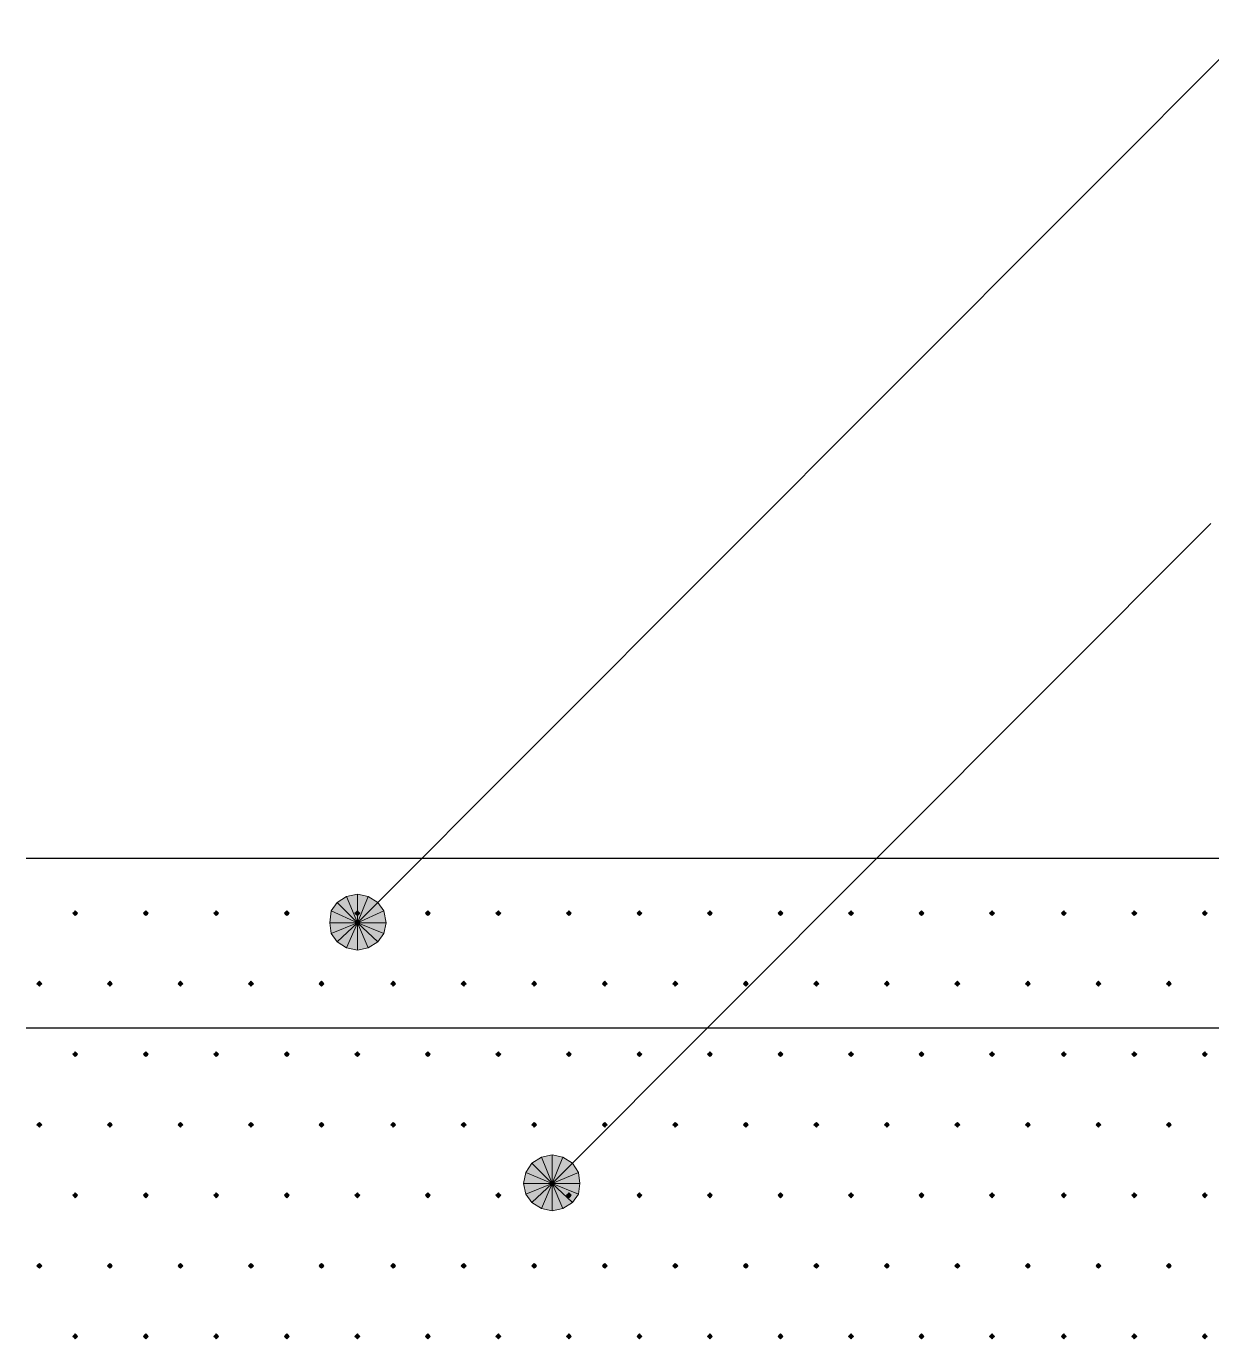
# Model space of a CAD drawing. Header units: millimetres. Extents: x 0 to 420, y 0 to 297.
# Drawn here: x 133.69 to 154.68, y 126.2 to 149.44 of the extents above; entities that cross this region are included whole.
import ezdxf

# ---------------------------------------------------------------- set-up
doc = ezdxf.new("R2010")
doc.units = ezdxf.units.MM

msp = doc.modelspace()

# ---------------------------------------------------------------- hatches: boundary and pattern name
h = msp.add_hatch(color=7)
h.paths.add_polyline_path([(139.552, 134.07), (139.361, 134.027), (139.552, 133.562), (139.552, 134.07)])
h.paths.add_polyline_path([(139.361, 134.027), (139.552, 133.562), (139.192, 133.921), (139.361, 134.027)])
h.paths.add_polyline_path([(139.552, 133.562), (139.192, 133.921), (139.086, 133.773), (139.552, 133.562)])
h = msp.add_hatch(color=7)
h.paths.add_polyline_path([(140.018, 133.773), (139.912, 133.921), (139.552, 133.562), (140.018, 133.773)])
h.paths.add_polyline_path([(139.912, 133.921), (139.552, 133.562), (139.742, 134.027), (139.912, 133.921)])
h.paths.add_polyline_path([(139.552, 133.562), (139.742, 134.027), (139.552, 134.07), (139.552, 133.562)])
for points in [[(134.557, 133.773), (134.535, 133.752), (134.514, 133.731), (134.535, 133.71), (134.557, 133.689), (134.578, 133.71), (134.599, 133.731), (134.578, 133.752), (134.557, 133.773)], [(135.805, 133.773), (135.784, 133.752), (135.763, 133.731), (135.784, 133.71), (135.805, 133.689), (135.827, 133.71), (135.848, 133.731), (135.827, 133.752), (135.805, 133.773)], [(137.054, 133.773), (137.033, 133.752), (137.012, 133.731), (137.033, 133.71), (137.054, 133.689), (137.075, 133.71), (137.096, 133.731), (137.075, 133.752), (137.054, 133.773)], [(138.303, 133.773), (138.282, 133.752), (138.261, 133.731), (138.282, 133.71), (138.303, 133.689), (138.324, 133.71), (138.345, 133.731), (138.324, 133.752), (138.303, 133.773)], [(139.086, 133.773), (139.065, 133.562), (139.552, 133.562), (139.086, 133.773)], [(139.552, 133.773), (139.531, 133.752), (139.51, 133.731), (139.531, 133.71), (139.552, 133.689), (139.573, 133.71), (139.594, 133.731), (139.573, 133.752), (139.552, 133.773)], [(140.801, 133.773), (140.779, 133.752), (140.758, 133.731), (140.779, 133.71), (140.801, 133.689), (140.822, 133.71), (140.843, 133.731), (140.822, 133.752), (140.801, 133.773)], [(142.05, 133.773), (142.028, 133.752), (142.007, 133.731), (142.028, 133.71), (142.05, 133.689), (142.071, 133.71), (142.092, 133.731), (142.071, 133.752), (142.05, 133.773)], [(143.298, 133.773), (143.277, 133.752), (143.256, 133.731), (143.277, 133.71), (143.298, 133.689), (143.32, 133.71), (143.341, 133.731), (143.32, 133.752), (143.298, 133.773)], [(144.547, 133.773), (144.526, 133.752), (144.505, 133.731), (144.526, 133.71), (144.547, 133.689), (144.568, 133.71), (144.59, 133.731), (144.568, 133.752), (144.547, 133.773)], [(145.796, 133.773), (145.775, 133.752), (145.754, 133.731), (145.775, 133.71), (145.796, 133.689), (145.817, 133.71), (145.838, 133.731), (145.817, 133.752), (145.796, 133.773)], [(147.045, 133.773), (147.024, 133.752), (147.003, 133.731), (147.024, 133.71), (147.045, 133.689), (147.066, 133.71), (147.087, 133.731), (147.066, 133.752), (147.045, 133.773)], [(148.294, 133.773), (148.272, 133.752), (148.251, 133.731), (148.272, 133.71), (148.294, 133.689), (148.315, 133.71), (148.336, 133.731), (148.315, 133.752), (148.294, 133.773)], [(149.543, 133.773), (149.521, 133.752), (149.5, 133.731), (149.521, 133.71), (149.543, 133.689), (149.564, 133.71), (149.585, 133.731), (149.564, 133.752), (149.543, 133.773)], [(150.791, 133.773), (150.77, 133.752), (150.749, 133.731), (150.77, 133.71), (150.791, 133.689), (150.812, 133.71), (150.834, 133.731), (150.812, 133.752), (150.791, 133.773)], [(152.061, 133.773), (152.04, 133.752), (152.019, 133.731), (152.04, 133.71), (152.061, 133.689), (152.083, 133.71), (152.104, 133.731), (152.083, 133.752), (152.061, 133.773)], [(153.31, 133.773), (153.289, 133.752), (153.268, 133.731), (153.289, 133.71), (153.31, 133.689), (153.331, 133.71), (153.353, 133.731), (153.331, 133.752), (153.31, 133.773)], [(154.559, 133.773), (154.538, 133.752), (154.517, 133.731), (154.538, 133.71), (154.559, 133.689), (154.58, 133.71), (154.601, 133.731), (154.58, 133.752), (154.559, 133.773)], [(133.921, 132.525), (133.9, 132.503), (133.879, 132.482), (133.9, 132.461), (133.921, 132.44), (133.943, 132.461), (133.964, 132.482), (133.943, 132.503), (133.921, 132.525)], [(135.17, 132.525), (135.149, 132.503), (135.128, 132.482), (135.149, 132.461), (135.17, 132.44), (135.192, 132.461), (135.213, 132.482), (135.192, 132.503), (135.17, 132.525)], [(136.419, 132.525), (136.398, 132.503), (136.377, 132.482), (136.398, 132.461), (136.419, 132.44), (136.44, 132.461), (136.462, 132.482), (136.44, 132.503), (136.419, 132.525)], [(137.668, 132.525), (137.647, 132.503), (137.626, 132.482), (137.647, 132.461), (137.668, 132.44), (137.689, 132.461), (137.71, 132.482), (137.689, 132.503), (137.668, 132.525)], [(138.917, 132.525), (138.896, 132.503), (138.875, 132.482), (138.896, 132.461), (138.917, 132.44), (138.938, 132.461), (138.959, 132.482), (138.938, 132.503), (138.917, 132.525)], [(140.187, 132.525), (140.166, 132.503), (140.145, 132.482), (140.166, 132.461), (140.187, 132.44), (140.208, 132.461), (140.229, 132.482), (140.208, 132.503), (140.187, 132.525)], [(141.436, 132.525), (141.415, 132.503), (141.393, 132.482), (141.415, 132.461), (141.436, 132.44), (141.457, 132.461), (141.478, 132.482), (141.457, 132.503), (141.436, 132.525)], [(142.685, 132.525), (142.663, 132.503), (142.642, 132.482), (142.663, 132.461), (142.685, 132.44), (142.706, 132.461), (142.727, 132.482), (142.706, 132.503), (142.685, 132.525)], [(143.933, 132.525), (143.912, 132.503), (143.891, 132.482), (143.912, 132.461), (143.933, 132.44), (143.954, 132.461), (143.976, 132.482), (143.954, 132.503), (143.933, 132.525)], [(145.182, 132.525), (145.161, 132.503), (145.14, 132.482), (145.161, 132.461), (145.182, 132.44), (145.203, 132.461), (145.225, 132.482), (145.203, 132.503), (145.182, 132.525)], [(146.431, 132.525), (146.41, 132.503), (146.389, 132.482), (146.41, 132.461), (146.431, 132.44), (146.452, 132.461), (146.473, 132.482), (146.452, 132.503), (146.431, 132.525)], [(147.68, 132.525), (147.659, 132.503), (147.637, 132.482), (147.659, 132.461), (147.68, 132.44), (147.701, 132.461), (147.722, 132.482), (147.701, 132.503), (147.68, 132.525)], [(148.929, 132.525), (148.908, 132.503), (148.886, 132.482), (148.908, 132.461), (148.929, 132.44), (148.95, 132.461), (148.971, 132.482), (148.95, 132.503), (148.929, 132.525)], [(150.178, 132.525), (150.156, 132.503), (150.135, 132.482), (150.156, 132.461), (150.178, 132.44), (150.199, 132.461), (150.22, 132.482), (150.199, 132.503), (150.178, 132.525)], [(151.426, 132.525), (151.405, 132.503), (151.384, 132.482), (151.405, 132.461), (151.426, 132.44), (151.447, 132.461), (151.469, 132.482), (151.447, 132.503), (151.426, 132.525)], [(152.675, 132.525), (152.654, 132.503), (152.633, 132.482), (152.654, 132.461), (152.675, 132.44), (152.696, 132.461), (152.718, 132.482), (152.696, 132.503), (152.675, 132.525)], [(153.924, 132.525), (153.903, 132.503), (153.882, 132.482), (153.903, 132.461), (153.924, 132.44), (153.945, 132.461), (153.966, 132.482), (153.945, 132.503), (153.924, 132.525)], [(134.557, 131.276), (134.535, 131.254), (134.514, 131.233), (134.535, 131.212), (134.557, 131.191), (134.578, 131.212), (134.599, 131.233), (134.578, 131.254), (134.557, 131.276)], [(135.805, 131.276), (135.784, 131.254), (135.763, 131.233), (135.784, 131.212), (135.805, 131.191), (135.827, 131.212), (135.848, 131.233), (135.827, 131.254), (135.805, 131.276)], [(137.054, 131.276), (137.033, 131.254), (137.012, 131.233), (137.033, 131.212), (137.054, 131.191), (137.075, 131.212), (137.096, 131.233), (137.075, 131.254), (137.054, 131.276)], [(138.303, 131.276), (138.282, 131.254), (138.261, 131.233), (138.282, 131.212), (138.303, 131.191), (138.324, 131.212), (138.345, 131.233), (138.324, 131.254), (138.303, 131.276)], [(139.552, 131.276), (139.531, 131.254), (139.51, 131.233), (139.531, 131.212), (139.552, 131.191), (139.573, 131.212), (139.594, 131.233), (139.573, 131.254), (139.552, 131.276)], [(140.801, 131.276), (140.779, 131.254), (140.758, 131.233), (140.779, 131.212), (140.801, 131.191), (140.822, 131.212), (140.843, 131.233), (140.822, 131.254), (140.801, 131.276)], [(142.05, 131.276), (142.028, 131.254), (142.007, 131.233), (142.028, 131.212), (142.05, 131.191), (142.071, 131.212), (142.092, 131.233), (142.071, 131.254), (142.05, 131.276)], [(143.298, 131.276), (143.277, 131.254), (143.256, 131.233), (143.277, 131.212), (143.298, 131.191), (143.32, 131.212), (143.341, 131.233), (143.32, 131.254), (143.298, 131.276)], [(144.547, 131.276), (144.526, 131.254), (144.505, 131.233), (144.526, 131.212), (144.547, 131.191), (144.568, 131.212), (144.59, 131.233), (144.568, 131.254), (144.547, 131.276)], [(145.796, 131.276), (145.775, 131.254), (145.754, 131.233), (145.775, 131.212), (145.796, 131.191), (145.817, 131.212), (145.838, 131.233), (145.817, 131.254), (145.796, 131.276)], [(147.045, 131.276), (147.024, 131.254), (147.003, 131.233), (147.024, 131.212), (147.045, 131.191), (147.066, 131.212), (147.087, 131.233), (147.066, 131.254), (147.045, 131.276)], [(148.294, 131.276), (148.272, 131.254), (148.251, 131.233), (148.272, 131.212), (148.294, 131.191), (148.315, 131.212), (148.336, 131.233), (148.315, 131.254), (148.294, 131.276)], [(149.543, 131.276), (149.521, 131.254), (149.5, 131.233), (149.521, 131.212), (149.543, 131.191), (149.564, 131.212), (149.585, 131.233), (149.564, 131.254), (149.543, 131.276)], [(150.791, 131.276), (150.77, 131.254), (150.749, 131.233), (150.77, 131.212), (150.791, 131.191), (150.812, 131.212), (150.834, 131.233), (150.812, 131.254), (150.791, 131.276)], [(152.061, 131.276), (152.04, 131.254), (152.019, 131.233), (152.04, 131.212), (152.061, 131.191), (152.083, 131.212), (152.104, 131.233), (152.083, 131.254), (152.061, 131.276)], [(153.31, 131.276), (153.289, 131.254), (153.268, 131.233), (153.289, 131.212), (153.31, 131.191), (153.331, 131.212), (153.353, 131.233), (153.331, 131.254), (153.31, 131.276)], [(154.559, 131.276), (154.538, 131.254), (154.517, 131.233), (154.538, 131.212), (154.559, 131.191), (154.58, 131.212), (154.601, 131.233), (154.58, 131.254), (154.559, 131.276)], [(133.921, 130.027), (133.9, 130.006), (133.879, 129.984), (133.9, 129.963), (133.921, 129.942), (133.943, 129.963), (133.964, 129.984), (133.943, 130.006), (133.921, 130.027)], [(135.17, 130.027), (135.149, 130.006), (135.128, 129.984), (135.149, 129.963), (135.17, 129.942), (135.192, 129.963), (135.213, 129.984), (135.192, 130.006), (135.17, 130.027)], [(136.419, 130.027), (136.398, 130.006), (136.377, 129.984), (136.398, 129.963), (136.419, 129.942), (136.44, 129.963), (136.462, 129.984), (136.44, 130.006), (136.419, 130.027)], [(137.668, 130.027), (137.647, 130.006), (137.626, 129.984), (137.647, 129.963), (137.668, 129.942), (137.689, 129.963), (137.71, 129.984), (137.689, 130.006), (137.668, 130.027)], [(138.917, 130.027), (138.896, 130.006), (138.875, 129.984), (138.896, 129.963), (138.917, 129.942), (138.938, 129.963), (138.959, 129.984), (138.938, 130.006), (138.917, 130.027)], [(140.187, 130.027), (140.166, 130.006), (140.145, 129.984), (140.166, 129.963), (140.187, 129.942), (140.208, 129.963), (140.229, 129.984), (140.208, 130.006), (140.187, 130.027)], [(141.436, 130.027), (141.415, 130.006), (141.393, 129.984), (141.415, 129.963), (141.436, 129.942), (141.457, 129.963), (141.478, 129.984), (141.457, 130.006), (141.436, 130.027)], [(142.685, 130.027), (142.663, 130.006), (142.642, 129.984), (142.663, 129.963), (142.685, 129.942), (142.706, 129.963), (142.727, 129.984), (142.706, 130.006), (142.685, 130.027)], [(143.933, 130.027), (143.912, 130.006), (143.891, 129.984), (143.912, 129.963), (143.933, 129.942), (143.954, 129.963), (143.976, 129.984), (143.954, 130.006), (143.933, 130.027)], [(145.182, 130.027), (145.161, 130.006), (145.14, 129.984), (145.161, 129.963), (145.182, 129.942), (145.203, 129.963), (145.225, 129.984), (145.203, 130.006), (145.182, 130.027)], [(146.431, 130.027), (146.41, 130.006), (146.389, 129.984), (146.41, 129.963), (146.431, 129.942), (146.452, 129.963), (146.473, 129.984), (146.452, 130.006), (146.431, 130.027)], [(147.68, 130.027), (147.659, 130.006), (147.637, 129.984), (147.659, 129.963), (147.68, 129.942), (147.701, 129.963), (147.722, 129.984), (147.701, 130.006), (147.68, 130.027)], [(148.929, 130.027), (148.908, 130.006), (148.886, 129.984), (148.908, 129.963), (148.929, 129.942), (148.95, 129.963), (148.971, 129.984), (148.95, 130.006), (148.929, 130.027)], [(150.178, 130.027), (150.156, 130.006), (150.135, 129.984), (150.156, 129.963), (150.178, 129.942), (150.199, 129.963), (150.22, 129.984), (150.199, 130.006), (150.178, 130.027)], [(151.426, 130.027), (151.405, 130.006), (151.384, 129.984), (151.405, 129.963), (151.426, 129.942), (151.447, 129.963), (151.469, 129.984), (151.447, 130.006), (151.426, 130.027)], [(152.675, 130.027), (152.654, 130.006), (152.633, 129.984), (152.654, 129.963), (152.675, 129.942), (152.696, 129.963), (152.718, 129.984), (152.696, 130.006), (152.675, 130.027)], [(153.924, 130.027), (153.903, 130.006), (153.882, 129.984), (153.903, 129.963), (153.924, 129.942), (153.945, 129.963), (153.966, 129.984), (153.945, 130.006), (153.924, 130.027)], [(142.536, 129.138), (142.494, 128.947), (143.002, 128.947), (142.536, 129.138)], [(134.557, 128.778), (134.535, 128.757), (134.514, 128.736), (134.535, 128.714), (134.557, 128.693), (134.578, 128.714), (134.599, 128.736), (134.578, 128.757), (134.557, 128.778)], [(135.805, 128.778), (135.784, 128.757), (135.763, 128.736), (135.784, 128.714), (135.805, 128.693), (135.827, 128.714), (135.848, 128.736), (135.827, 128.757), (135.805, 128.778)], [(137.054, 128.778), (137.033, 128.757), (137.012, 128.736), (137.033, 128.714), (137.054, 128.693), (137.075, 128.714), (137.096, 128.736), (137.075, 128.757), (137.054, 128.778)], [(138.303, 128.778), (138.282, 128.757), (138.261, 128.736), (138.282, 128.714), (138.303, 128.693), (138.324, 128.714), (138.345, 128.736), (138.324, 128.757), (138.303, 128.778)], [(139.552, 128.778), (139.531, 128.757), (139.51, 128.736), (139.531, 128.714), (139.552, 128.693), (139.573, 128.714), (139.594, 128.736), (139.573, 128.757), (139.552, 128.778)], [(140.801, 128.778), (140.779, 128.757), (140.758, 128.736), (140.779, 128.714), (140.801, 128.693), (140.822, 128.714), (140.843, 128.736), (140.822, 128.757), (140.801, 128.778)], [(142.05, 128.778), (142.028, 128.757), (142.007, 128.736), (142.028, 128.714), (142.05, 128.693), (142.071, 128.714), (142.092, 128.736), (142.071, 128.757), (142.05, 128.778)], [(143.298, 128.778), (143.277, 128.757), (143.256, 128.736), (143.277, 128.714), (143.298, 128.693), (143.32, 128.714), (143.341, 128.736), (143.32, 128.757), (143.298, 128.778)], [(144.547, 128.778), (144.526, 128.757), (144.505, 128.736), (144.526, 128.714), (144.547, 128.693), (144.568, 128.714), (144.59, 128.736), (144.568, 128.757), (144.547, 128.778)], [(145.796, 128.778), (145.775, 128.757), (145.754, 128.736), (145.775, 128.714), (145.796, 128.693), (145.817, 128.714), (145.838, 128.736), (145.817, 128.757), (145.796, 128.778)], [(147.045, 128.778), (147.024, 128.757), (147.003, 128.736), (147.024, 128.714), (147.045, 128.693), (147.066, 128.714), (147.087, 128.736), (147.066, 128.757), (147.045, 128.778)], [(148.294, 128.778), (148.272, 128.757), (148.251, 128.736), (148.272, 128.714), (148.294, 128.693), (148.315, 128.714), (148.336, 128.736), (148.315, 128.757), (148.294, 128.778)], [(149.543, 128.778), (149.521, 128.757), (149.5, 128.736), (149.521, 128.714), (149.543, 128.693), (149.564, 128.714), (149.585, 128.736), (149.564, 128.757), (149.543, 128.778)], [(150.791, 128.778), (150.77, 128.757), (150.749, 128.736), (150.77, 128.714), (150.791, 128.693), (150.812, 128.714), (150.834, 128.736), (150.812, 128.757), (150.791, 128.778)], [(152.061, 128.778), (152.04, 128.757), (152.019, 128.736), (152.04, 128.714), (152.061, 128.693), (152.083, 128.714), (152.104, 128.736), (152.083, 128.757), (152.061, 128.778)], [(153.31, 128.778), (153.289, 128.757), (153.268, 128.736), (153.289, 128.714), (153.31, 128.693), (153.331, 128.714), (153.353, 128.736), (153.331, 128.757), (153.31, 128.778)], [(154.559, 128.778), (154.538, 128.757), (154.517, 128.736), (154.538, 128.714), (154.559, 128.693), (154.58, 128.714), (154.601, 128.736), (154.58, 128.757), (154.559, 128.778)], [(133.921, 127.529), (133.9, 127.508), (133.879, 127.487), (133.9, 127.466), (133.921, 127.444), (133.943, 127.466), (133.964, 127.487), (133.943, 127.508), (133.921, 127.529)], [(135.17, 127.529), (135.149, 127.508), (135.128, 127.487), (135.149, 127.466), (135.17, 127.444), (135.192, 127.466), (135.213, 127.487), (135.192, 127.508), (135.17, 127.529)], [(136.419, 127.529), (136.398, 127.508), (136.377, 127.487), (136.398, 127.466), (136.419, 127.444), (136.44, 127.466), (136.462, 127.487), (136.44, 127.508), (136.419, 127.529)], [(137.668, 127.529), (137.647, 127.508), (137.626, 127.487), (137.647, 127.466), (137.668, 127.444), (137.689, 127.466), (137.71, 127.487), (137.689, 127.508), (137.668, 127.529)], [(138.917, 127.529), (138.896, 127.508), (138.875, 127.487), (138.896, 127.466), (138.917, 127.444), (138.938, 127.466), (138.959, 127.487), (138.938, 127.508), (138.917, 127.529)], [(140.187, 127.529), (140.166, 127.508), (140.145, 127.487), (140.166, 127.466), (140.187, 127.444), (140.208, 127.466), (140.229, 127.487), (140.208, 127.508), (140.187, 127.529)], [(141.436, 127.529), (141.415, 127.508), (141.393, 127.487), (141.415, 127.466), (141.436, 127.444), (141.457, 127.466), (141.478, 127.487), (141.457, 127.508), (141.436, 127.529)], [(142.685, 127.529), (142.663, 127.508), (142.642, 127.487), (142.663, 127.466), (142.685, 127.444), (142.706, 127.466), (142.727, 127.487), (142.706, 127.508), (142.685, 127.529)], [(143.933, 127.529), (143.912, 127.508), (143.891, 127.487), (143.912, 127.466), (143.933, 127.444), (143.954, 127.466), (143.976, 127.487), (143.954, 127.508), (143.933, 127.529)], [(145.182, 127.529), (145.161, 127.508), (145.14, 127.487), (145.161, 127.466), (145.182, 127.444), (145.203, 127.466), (145.225, 127.487), (145.203, 127.508), (145.182, 127.529)], [(146.431, 127.529), (146.41, 127.508), (146.389, 127.487), (146.41, 127.466), (146.431, 127.444), (146.452, 127.466), (146.473, 127.487), (146.452, 127.508), (146.431, 127.529)], [(147.68, 127.529), (147.659, 127.508), (147.637, 127.487), (147.659, 127.466), (147.68, 127.444), (147.701, 127.466), (147.722, 127.487), (147.701, 127.508), (147.68, 127.529)], [(148.929, 127.529), (148.908, 127.508), (148.886, 127.487), (148.908, 127.466), (148.929, 127.444), (148.95, 127.466), (148.971, 127.487), (148.95, 127.508), (148.929, 127.529)], [(150.178, 127.529), (150.156, 127.508), (150.135, 127.487), (150.156, 127.466), (150.178, 127.444), (150.199, 127.466), (150.22, 127.487), (150.199, 127.508), (150.178, 127.529)], [(151.426, 127.529), (151.405, 127.508), (151.384, 127.487), (151.405, 127.466), (151.426, 127.444), (151.447, 127.466), (151.469, 127.487), (151.447, 127.508), (151.426, 127.529)], [(152.675, 127.529), (152.654, 127.508), (152.633, 127.487), (152.654, 127.466), (152.675, 127.444), (152.696, 127.466), (152.718, 127.487), (152.696, 127.508), (152.675, 127.529)], [(153.924, 127.529), (153.903, 127.508), (153.882, 127.487), (153.903, 127.466), (153.924, 127.444), (153.945, 127.466), (153.966, 127.487), (153.945, 127.508), (153.924, 127.529)], [(134.557, 126.28), (134.535, 126.259), (134.514, 126.238), (134.535, 126.217), (134.557, 126.196), (134.578, 126.217), (134.599, 126.238), (134.578, 126.259), (134.557, 126.28)], [(135.805, 126.28), (135.784, 126.259), (135.763, 126.238), (135.784, 126.217), (135.805, 126.196), (135.827, 126.217), (135.848, 126.238), (135.827, 126.259), (135.805, 126.28)], [(137.054, 126.28), (137.033, 126.259), (137.012, 126.238), (137.033, 126.217), (137.054, 126.196), (137.075, 126.217), (137.096, 126.238), (137.075, 126.259), (137.054, 126.28)], [(138.303, 126.28), (138.282, 126.259), (138.261, 126.238), (138.282, 126.217), (138.303, 126.196), (138.324, 126.217), (138.345, 126.238), (138.324, 126.259), (138.303, 126.28)], [(139.552, 126.28), (139.531, 126.259), (139.51, 126.238), (139.531, 126.217), (139.552, 126.196), (139.573, 126.217), (139.594, 126.238), (139.573, 126.259), (139.552, 126.28)], [(140.801, 126.28), (140.779, 126.259), (140.758, 126.238), (140.779, 126.217), (140.801, 126.196), (140.822, 126.217), (140.843, 126.238), (140.822, 126.259), (140.801, 126.28)], [(142.05, 126.28), (142.028, 126.259), (142.007, 126.238), (142.028, 126.217), (142.05, 126.196), (142.071, 126.217), (142.092, 126.238), (142.071, 126.259), (142.05, 126.28)], [(143.298, 126.28), (143.277, 126.259), (143.256, 126.238), (143.277, 126.217), (143.298, 126.196), (143.32, 126.217), (143.341, 126.238), (143.32, 126.259), (143.298, 126.28)], [(144.547, 126.28), (144.526, 126.259), (144.505, 126.238), (144.526, 126.217), (144.547, 126.196), (144.568, 126.217), (144.59, 126.238), (144.568, 126.259), (144.547, 126.28)], [(145.796, 126.28), (145.775, 126.259), (145.754, 126.238), (145.775, 126.217), (145.796, 126.196), (145.817, 126.217), (145.838, 126.238), (145.817, 126.259), (145.796, 126.28)], [(147.045, 126.28), (147.024, 126.259), (147.003, 126.238), (147.024, 126.217), (147.045, 126.196), (147.066, 126.217), (147.087, 126.238), (147.066, 126.259), (147.045, 126.28)], [(148.294, 126.28), (148.272, 126.259), (148.251, 126.238), (148.272, 126.217), (148.294, 126.196), (148.315, 126.217), (148.336, 126.238), (148.315, 126.259), (148.294, 126.28)], [(149.543, 126.28), (149.521, 126.259), (149.5, 126.238), (149.521, 126.217), (149.543, 126.196), (149.564, 126.217), (149.585, 126.238), (149.564, 126.259), (149.543, 126.28)], [(150.791, 126.28), (150.77, 126.259), (150.749, 126.238), (150.77, 126.217), (150.791, 126.196), (150.812, 126.217), (150.834, 126.238), (150.812, 126.259), (150.791, 126.28)], [(152.061, 126.28), (152.04, 126.259), (152.019, 126.238), (152.04, 126.217), (152.061, 126.196), (152.083, 126.217), (152.104, 126.238), (152.083, 126.259), (152.061, 126.28)], [(153.31, 126.28), (153.289, 126.259), (153.268, 126.238), (153.289, 126.217), (153.31, 126.196), (153.331, 126.217), (153.353, 126.238), (153.331, 126.259), (153.31, 126.28)], [(154.559, 126.28), (154.538, 126.259), (154.517, 126.238), (154.538, 126.217), (154.559, 126.196), (154.58, 126.217), (154.601, 126.238), (154.58, 126.259), (154.559, 126.28)]]:
    msp.add_hatch(color=7).paths.add_polyline_path(points)
h = msp.add_hatch(color=7)
h.paths.add_polyline_path([(139.912, 133.223), (140.018, 133.371), (139.552, 133.562), (139.912, 133.223)])
h.paths.add_polyline_path([(140.018, 133.371), (139.552, 133.562), (140.06, 133.562), (140.018, 133.371)])
h.paths.add_polyline_path([(139.552, 133.562), (140.06, 133.562), (140.018, 133.773), (139.552, 133.562)])
h = msp.add_hatch(color=7)
h.paths.add_polyline_path([(139.065, 133.562), (139.086, 133.371), (139.552, 133.562), (139.065, 133.562)])
h.paths.add_polyline_path([(139.086, 133.371), (139.552, 133.562), (139.192, 133.223), (139.086, 133.371)])
h.paths.add_polyline_path([(139.552, 133.562), (139.192, 133.223), (139.361, 133.117), (139.552, 133.562)])
h = msp.add_hatch(color=7)
h.paths.add_polyline_path([(139.361, 133.117), (139.552, 133.075), (139.552, 133.562), (139.361, 133.117)])
h.paths.add_polyline_path([(139.552, 133.075), (139.552, 133.562), (139.742, 133.117), (139.552, 133.075)])
h.paths.add_polyline_path([(139.552, 133.562), (139.742, 133.117), (139.912, 133.223), (139.552, 133.562)])
h = msp.add_hatch(color=7)
h.paths.add_polyline_path([(143.002, 129.455), (142.812, 129.413), (143.002, 128.947), (143.002, 129.455)])
h.paths.add_polyline_path([(142.812, 129.413), (143.002, 128.947), (142.642, 129.307), (142.812, 129.413)])
h.paths.add_polyline_path([(143.002, 128.947), (142.642, 129.307), (142.536, 129.138), (143.002, 128.947)])
h = msp.add_hatch(color=7)
h.paths.add_polyline_path([(143.468, 129.138), (143.362, 129.307), (143.002, 128.947), (143.468, 129.138)])
h.paths.add_polyline_path([(143.362, 129.307), (143.002, 128.947), (143.193, 129.413), (143.362, 129.307)])
h.paths.add_polyline_path([(143.002, 128.947), (143.193, 129.413), (143.002, 129.455), (143.002, 128.947)])
h = msp.add_hatch(color=7)
h.paths.add_polyline_path([(143.362, 128.609), (143.468, 128.757), (143.002, 128.947), (143.362, 128.609)])
h.paths.add_polyline_path([(143.468, 128.757), (143.002, 128.947), (143.489, 128.947), (143.468, 128.757)])
h.paths.add_polyline_path([(143.002, 128.947), (143.489, 128.947), (143.468, 129.138), (143.002, 128.947)])
h = msp.add_hatch(color=7)
h.paths.add_polyline_path([(142.494, 128.947), (142.536, 128.757), (143.002, 128.947), (142.494, 128.947)])
h.paths.add_polyline_path([(142.536, 128.757), (143.002, 128.947), (142.642, 128.609), (142.536, 128.757)])
h.paths.add_polyline_path([(143.002, 128.947), (142.642, 128.609), (142.812, 128.503), (143.002, 128.947)])
h = msp.add_hatch(color=7)
h.paths.add_polyline_path([(142.812, 128.503), (143.002, 128.46), (143.002, 128.947), (142.812, 128.503)])
h.paths.add_polyline_path([(143.002, 128.46), (143.002, 128.947), (143.193, 128.503), (143.002, 128.46)])
h.paths.add_polyline_path([(143.002, 128.947), (143.193, 128.503), (143.362, 128.609), (143.002, 128.947)])

# ---------------------------------------------------------------- linework, layer by layer
at = {"lineweight": 13}
for points in [[(139.552, 133.562), (155.406, 149.437)], [(143.002, 128.947), (154.665, 140.631)]]:
    msp.add_lwpolyline(points, dxfattribs=at)
at = {"lineweight": 30}
for points in [[(133.689, 134.705), (204.682, 134.705)], [(133.689, 131.699), (204.682, 131.699)]]:
    msp.add_lwpolyline(points, dxfattribs=at)
at = {"lineweight": 0}
for points in [[(139.552, 133.562), (139.192, 133.921), (139.086, 133.773)], [(139.361, 134.027), (139.552, 133.562), (139.192, 133.921)], [(139.552, 134.07), (139.361, 134.027), (139.552, 133.562)], [(139.552, 133.562), (139.742, 134.027), (139.552, 134.07)], [(139.912, 133.921), (139.552, 133.562), (139.742, 134.027)], [(140.018, 133.773), (139.912, 133.921), (139.552, 133.562)], [(134.557, 133.773), (134.535, 133.752), (134.514, 133.731), (134.535, 133.71), (134.557, 133.689), (134.578, 133.71), (134.599, 133.731), (134.578, 133.752)], [(135.805, 133.773), (135.784, 133.752), (135.763, 133.731), (135.784, 133.71), (135.805, 133.689), (135.827, 133.71), (135.848, 133.731), (135.827, 133.752)], [(137.054, 133.773), (137.033, 133.752), (137.012, 133.731), (137.033, 133.71), (137.054, 133.689), (137.075, 133.71), (137.096, 133.731), (137.075, 133.752)], [(138.303, 133.773), (138.282, 133.752), (138.261, 133.731), (138.282, 133.71), (138.303, 133.689), (138.324, 133.71), (138.345, 133.731), (138.324, 133.752)], [(139.086, 133.773), (139.065, 133.562), (139.552, 133.562)], [(139.552, 133.773), (139.531, 133.752), (139.51, 133.731), (139.531, 133.71), (139.552, 133.689), (139.573, 133.71), (139.594, 133.731), (139.573, 133.752)], [(139.552, 133.562), (140.06, 133.562), (140.018, 133.773)], [(140.801, 133.773), (140.779, 133.752), (140.758, 133.731), (140.779, 133.71), (140.801, 133.689), (140.822, 133.71), (140.843, 133.731), (140.822, 133.752)], [(142.05, 133.773), (142.028, 133.752), (142.007, 133.731), (142.028, 133.71), (142.05, 133.689), (142.071, 133.71), (142.092, 133.731), (142.071, 133.752)], [(143.298, 133.773), (143.277, 133.752), (143.256, 133.731), (143.277, 133.71), (143.298, 133.689), (143.32, 133.71), (143.341, 133.731), (143.32, 133.752)], [(144.547, 133.773), (144.526, 133.752), (144.505, 133.731), (144.526, 133.71), (144.547, 133.689), (144.568, 133.71), (144.59, 133.731), (144.568, 133.752)], [(145.796, 133.773), (145.775, 133.752), (145.754, 133.731), (145.775, 133.71), (145.796, 133.689), (145.817, 133.71), (145.838, 133.731), (145.817, 133.752)], [(147.045, 133.773), (147.024, 133.752), (147.003, 133.731), (147.024, 133.71), (147.045, 133.689), (147.066, 133.71), (147.087, 133.731), (147.066, 133.752)], [(148.294, 133.773), (148.272, 133.752), (148.251, 133.731), (148.272, 133.71), (148.294, 133.689), (148.315, 133.71), (148.336, 133.731), (148.315, 133.752)], [(149.543, 133.773), (149.521, 133.752), (149.5, 133.731), (149.521, 133.71), (149.543, 133.689), (149.564, 133.71), (149.585, 133.731), (149.564, 133.752)], [(150.791, 133.773), (150.77, 133.752), (150.749, 133.731), (150.77, 133.71), (150.791, 133.689), (150.812, 133.71), (150.834, 133.731), (150.812, 133.752)], [(152.061, 133.773), (152.04, 133.752), (152.019, 133.731), (152.04, 133.71), (152.061, 133.689), (152.083, 133.71), (152.104, 133.731), (152.083, 133.752)], [(153.31, 133.773), (153.289, 133.752), (153.268, 133.731), (153.289, 133.71), (153.31, 133.689), (153.331, 133.71), (153.353, 133.731), (153.331, 133.752)], [(154.559, 133.773), (154.538, 133.752), (154.517, 133.731), (154.538, 133.71), (154.559, 133.689), (154.58, 133.71), (154.601, 133.731), (154.58, 133.752)], [(139.065, 133.562), (139.086, 133.371), (139.552, 133.562)], [(139.086, 133.371), (139.552, 133.562), (139.192, 133.223)], [(139.552, 133.562), (139.192, 133.223), (139.361, 133.117)], [(139.361, 133.117), (139.552, 133.075), (139.552, 133.562)], [(139.552, 133.075), (139.552, 133.562), (139.742, 133.117)], [(139.552, 133.562), (139.742, 133.117), (139.912, 133.223)], [(139.912, 133.223), (140.018, 133.371), (139.552, 133.562)], [(140.018, 133.371), (139.552, 133.562), (140.06, 133.562)], [(133.921, 132.525), (133.9, 132.503), (133.879, 132.482), (133.9, 132.461), (133.921, 132.44), (133.943, 132.461), (133.964, 132.482), (133.943, 132.503)], [(135.17, 132.525), (135.149, 132.503), (135.128, 132.482), (135.149, 132.461), (135.17, 132.44), (135.192, 132.461), (135.213, 132.482), (135.192, 132.503)], [(136.419, 132.525), (136.398, 132.503), (136.377, 132.482), (136.398, 132.461), (136.419, 132.44), (136.44, 132.461), (136.462, 132.482), (136.44, 132.503)], [(137.668, 132.525), (137.647, 132.503), (137.626, 132.482), (137.647, 132.461), (137.668, 132.44), (137.689, 132.461), (137.71, 132.482), (137.689, 132.503)], [(138.917, 132.525), (138.896, 132.503), (138.875, 132.482), (138.896, 132.461), (138.917, 132.44), (138.938, 132.461), (138.959, 132.482), (138.938, 132.503)], [(140.187, 132.525), (140.166, 132.503), (140.145, 132.482), (140.166, 132.461), (140.187, 132.44), (140.208, 132.461), (140.229, 132.482), (140.208, 132.503)], [(141.436, 132.525), (141.415, 132.503), (141.393, 132.482), (141.415, 132.461), (141.436, 132.44), (141.457, 132.461), (141.478, 132.482), (141.457, 132.503)], [(142.685, 132.525), (142.663, 132.503), (142.642, 132.482), (142.663, 132.461), (142.685, 132.44), (142.706, 132.461), (142.727, 132.482), (142.706, 132.503)], [(143.933, 132.525), (143.912, 132.503), (143.891, 132.482), (143.912, 132.461), (143.933, 132.44), (143.954, 132.461), (143.976, 132.482), (143.954, 132.503)], [(145.182, 132.525), (145.161, 132.503), (145.14, 132.482), (145.161, 132.461), (145.182, 132.44), (145.203, 132.461), (145.225, 132.482), (145.203, 132.503)], [(146.431, 132.525), (146.41, 132.503), (146.389, 132.482), (146.41, 132.461), (146.431, 132.44), (146.452, 132.461), (146.473, 132.482), (146.452, 132.503)], [(147.68, 132.525), (147.659, 132.503), (147.637, 132.482), (147.659, 132.461), (147.68, 132.44), (147.701, 132.461), (147.722, 132.482), (147.701, 132.503)], [(148.929, 132.525), (148.908, 132.503), (148.886, 132.482), (148.908, 132.461), (148.929, 132.44), (148.95, 132.461), (148.971, 132.482), (148.95, 132.503)], [(150.178, 132.525), (150.156, 132.503), (150.135, 132.482), (150.156, 132.461), (150.178, 132.44), (150.199, 132.461), (150.22, 132.482), (150.199, 132.503)], [(151.426, 132.525), (151.405, 132.503), (151.384, 132.482), (151.405, 132.461), (151.426, 132.44), (151.447, 132.461), (151.469, 132.482), (151.447, 132.503)], [(152.675, 132.525), (152.654, 132.503), (152.633, 132.482), (152.654, 132.461), (152.675, 132.44), (152.696, 132.461), (152.718, 132.482), (152.696, 132.503)], [(153.924, 132.525), (153.903, 132.503), (153.882, 132.482), (153.903, 132.461), (153.924, 132.44), (153.945, 132.461), (153.966, 132.482), (153.945, 132.503)], [(134.557, 131.276), (134.535, 131.254), (134.514, 131.233), (134.535, 131.212), (134.557, 131.191), (134.578, 131.212), (134.599, 131.233), (134.578, 131.254)], [(135.805, 131.276), (135.784, 131.254), (135.763, 131.233), (135.784, 131.212), (135.805, 131.191), (135.827, 131.212), (135.848, 131.233), (135.827, 131.254)], [(137.054, 131.276), (137.033, 131.254), (137.012, 131.233), (137.033, 131.212), (137.054, 131.191), (137.075, 131.212), (137.096, 131.233), (137.075, 131.254)], [(138.303, 131.276), (138.282, 131.254), (138.261, 131.233), (138.282, 131.212), (138.303, 131.191), (138.324, 131.212), (138.345, 131.233), (138.324, 131.254)], [(139.552, 131.276), (139.531, 131.254), (139.51, 131.233), (139.531, 131.212), (139.552, 131.191), (139.573, 131.212), (139.594, 131.233), (139.573, 131.254)], [(140.801, 131.276), (140.779, 131.254), (140.758, 131.233), (140.779, 131.212), (140.801, 131.191), (140.822, 131.212), (140.843, 131.233), (140.822, 131.254)], [(142.05, 131.276), (142.028, 131.254), (142.007, 131.233), (142.028, 131.212), (142.05, 131.191), (142.071, 131.212), (142.092, 131.233), (142.071, 131.254)], [(143.298, 131.276), (143.277, 131.254), (143.256, 131.233), (143.277, 131.212), (143.298, 131.191), (143.32, 131.212), (143.341, 131.233), (143.32, 131.254)], [(144.547, 131.276), (144.526, 131.254), (144.505, 131.233), (144.526, 131.212), (144.547, 131.191), (144.568, 131.212), (144.59, 131.233), (144.568, 131.254)], [(145.796, 131.276), (145.775, 131.254), (145.754, 131.233), (145.775, 131.212), (145.796, 131.191), (145.817, 131.212), (145.838, 131.233), (145.817, 131.254)], [(147.045, 131.276), (147.024, 131.254), (147.003, 131.233), (147.024, 131.212), (147.045, 131.191), (147.066, 131.212), (147.087, 131.233), (147.066, 131.254)], [(148.294, 131.276), (148.272, 131.254), (148.251, 131.233), (148.272, 131.212), (148.294, 131.191), (148.315, 131.212), (148.336, 131.233), (148.315, 131.254)], [(149.543, 131.276), (149.521, 131.254), (149.5, 131.233), (149.521, 131.212), (149.543, 131.191), (149.564, 131.212), (149.585, 131.233), (149.564, 131.254)], [(150.791, 131.276), (150.77, 131.254), (150.749, 131.233), (150.77, 131.212), (150.791, 131.191), (150.812, 131.212), (150.834, 131.233), (150.812, 131.254)], [(152.061, 131.276), (152.04, 131.254), (152.019, 131.233), (152.04, 131.212), (152.061, 131.191), (152.083, 131.212), (152.104, 131.233), (152.083, 131.254)], [(153.31, 131.276), (153.289, 131.254), (153.268, 131.233), (153.289, 131.212), (153.31, 131.191), (153.331, 131.212), (153.353, 131.233), (153.331, 131.254)], [(154.559, 131.276), (154.538, 131.254), (154.517, 131.233), (154.538, 131.212), (154.559, 131.191), (154.58, 131.212), (154.601, 131.233), (154.58, 131.254)], [(133.921, 130.027), (133.9, 130.006), (133.879, 129.984), (133.9, 129.963), (133.921, 129.942), (133.943, 129.963), (133.964, 129.984), (133.943, 130.006)], [(135.17, 130.027), (135.149, 130.006), (135.128, 129.984), (135.149, 129.963), (135.17, 129.942), (135.192, 129.963), (135.213, 129.984), (135.192, 130.006)], [(136.419, 130.027), (136.398, 130.006), (136.377, 129.984), (136.398, 129.963), (136.419, 129.942), (136.44, 129.963), (136.462, 129.984), (136.44, 130.006)], [(137.668, 130.027), (137.647, 130.006), (137.626, 129.984), (137.647, 129.963), (137.668, 129.942), (137.689, 129.963), (137.71, 129.984), (137.689, 130.006)], [(138.917, 130.027), (138.896, 130.006), (138.875, 129.984), (138.896, 129.963), (138.917, 129.942), (138.938, 129.963), (138.959, 129.984), (138.938, 130.006)], [(140.187, 130.027), (140.166, 130.006), (140.145, 129.984), (140.166, 129.963), (140.187, 129.942), (140.208, 129.963), (140.229, 129.984), (140.208, 130.006)], [(141.436, 130.027), (141.415, 130.006), (141.393, 129.984), (141.415, 129.963), (141.436, 129.942), (141.457, 129.963), (141.478, 129.984), (141.457, 130.006)], [(142.685, 130.027), (142.663, 130.006), (142.642, 129.984), (142.663, 129.963), (142.685, 129.942), (142.706, 129.963), (142.727, 129.984), (142.706, 130.006)], [(143.933, 130.027), (143.912, 130.006), (143.891, 129.984), (143.912, 129.963), (143.933, 129.942), (143.954, 129.963), (143.976, 129.984), (143.954, 130.006)], [(145.182, 130.027), (145.161, 130.006), (145.14, 129.984), (145.161, 129.963), (145.182, 129.942), (145.203, 129.963), (145.225, 129.984), (145.203, 130.006)], [(146.431, 130.027), (146.41, 130.006), (146.389, 129.984), (146.41, 129.963), (146.431, 129.942), (146.452, 129.963), (146.473, 129.984), (146.452, 130.006)], [(147.68, 130.027), (147.659, 130.006), (147.637, 129.984), (147.659, 129.963), (147.68, 129.942), (147.701, 129.963), (147.722, 129.984), (147.701, 130.006)], [(148.929, 130.027), (148.908, 130.006), (148.886, 129.984), (148.908, 129.963), (148.929, 129.942), (148.95, 129.963), (148.971, 129.984), (148.95, 130.006)], [(150.178, 130.027), (150.156, 130.006), (150.135, 129.984), (150.156, 129.963), (150.178, 129.942), (150.199, 129.963), (150.22, 129.984), (150.199, 130.006)], [(151.426, 130.027), (151.405, 130.006), (151.384, 129.984), (151.405, 129.963), (151.426, 129.942), (151.447, 129.963), (151.469, 129.984), (151.447, 130.006)], [(152.675, 130.027), (152.654, 130.006), (152.633, 129.984), (152.654, 129.963), (152.675, 129.942), (152.696, 129.963), (152.718, 129.984), (152.696, 130.006)], [(153.924, 130.027), (153.903, 130.006), (153.882, 129.984), (153.903, 129.963), (153.924, 129.942), (153.945, 129.963), (153.966, 129.984), (153.945, 130.006)], [(143.002, 129.455), (142.812, 129.413), (143.002, 128.947)], [(143.002, 128.947), (143.193, 129.413), (143.002, 129.455)], [(143.002, 128.947), (142.642, 129.307), (142.536, 129.138)], [(142.812, 129.413), (143.002, 128.947), (142.642, 129.307)], [(143.362, 129.307), (143.002, 128.947), (143.193, 129.413)], [(143.468, 129.138), (143.362, 129.307), (143.002, 128.947)], [(142.536, 129.138), (142.494, 128.947), (143.002, 128.947)], [(143.002, 128.947), (143.489, 128.947), (143.468, 129.138)], [(134.557, 128.778), (134.535, 128.757), (134.514, 128.736), (134.535, 128.714), (134.557, 128.693), (134.578, 128.714), (134.599, 128.736), (134.578, 128.757)], [(135.805, 128.778), (135.784, 128.757), (135.763, 128.736), (135.784, 128.714), (135.805, 128.693), (135.827, 128.714), (135.848, 128.736), (135.827, 128.757)], [(137.054, 128.778), (137.033, 128.757), (137.012, 128.736), (137.033, 128.714), (137.054, 128.693), (137.075, 128.714), (137.096, 128.736), (137.075, 128.757)], [(138.303, 128.778), (138.282, 128.757), (138.261, 128.736), (138.282, 128.714), (138.303, 128.693), (138.324, 128.714), (138.345, 128.736), (138.324, 128.757)], [(139.552, 128.778), (139.531, 128.757), (139.51, 128.736), (139.531, 128.714), (139.552, 128.693), (139.573, 128.714), (139.594, 128.736), (139.573, 128.757)], [(140.801, 128.778), (140.779, 128.757), (140.758, 128.736), (140.779, 128.714), (140.801, 128.693), (140.822, 128.714), (140.843, 128.736), (140.822, 128.757)], [(142.05, 128.778), (142.028, 128.757), (142.007, 128.736), (142.028, 128.714), (142.05, 128.693), (142.071, 128.714), (142.092, 128.736), (142.071, 128.757)], [(142.494, 128.947), (142.536, 128.757), (143.002, 128.947)], [(142.536, 128.757), (143.002, 128.947), (142.642, 128.609)], [(143.002, 128.947), (142.642, 128.609), (142.812, 128.503)], [(142.812, 128.503), (143.002, 128.46), (143.002, 128.947)], [(143.002, 128.46), (143.002, 128.947), (143.193, 128.503)], [(143.002, 128.947), (143.193, 128.503), (143.362, 128.609)], [(143.362, 128.609), (143.468, 128.757), (143.002, 128.947)], [(143.468, 128.757), (143.002, 128.947), (143.489, 128.947)], [(143.298, 128.778), (143.277, 128.757), (143.256, 128.736), (143.277, 128.714), (143.298, 128.693), (143.32, 128.714), (143.341, 128.736), (143.32, 128.757)], [(144.547, 128.778), (144.526, 128.757), (144.505, 128.736), (144.526, 128.714), (144.547, 128.693), (144.568, 128.714), (144.59, 128.736), (144.568, 128.757)], [(145.796, 128.778), (145.775, 128.757), (145.754, 128.736), (145.775, 128.714), (145.796, 128.693), (145.817, 128.714), (145.838, 128.736), (145.817, 128.757)], [(147.045, 128.778), (147.024, 128.757), (147.003, 128.736), (147.024, 128.714), (147.045, 128.693), (147.066, 128.714), (147.087, 128.736), (147.066, 128.757)], [(148.294, 128.778), (148.272, 128.757), (148.251, 128.736), (148.272, 128.714), (148.294, 128.693), (148.315, 128.714), (148.336, 128.736), (148.315, 128.757)], [(149.543, 128.778), (149.521, 128.757), (149.5, 128.736), (149.521, 128.714), (149.543, 128.693), (149.564, 128.714), (149.585, 128.736), (149.564, 128.757)], [(150.791, 128.778), (150.77, 128.757), (150.749, 128.736), (150.77, 128.714), (150.791, 128.693), (150.812, 128.714), (150.834, 128.736), (150.812, 128.757)], [(152.061, 128.778), (152.04, 128.757), (152.019, 128.736), (152.04, 128.714), (152.061, 128.693), (152.083, 128.714), (152.104, 128.736), (152.083, 128.757)], [(153.31, 128.778), (153.289, 128.757), (153.268, 128.736), (153.289, 128.714), (153.31, 128.693), (153.331, 128.714), (153.353, 128.736), (153.331, 128.757)], [(154.559, 128.778), (154.538, 128.757), (154.517, 128.736), (154.538, 128.714), (154.559, 128.693), (154.58, 128.714), (154.601, 128.736), (154.58, 128.757)], [(133.921, 127.529), (133.9, 127.508), (133.879, 127.487), (133.9, 127.466), (133.921, 127.444), (133.943, 127.466), (133.964, 127.487), (133.943, 127.508)], [(135.17, 127.529), (135.149, 127.508), (135.128, 127.487), (135.149, 127.466), (135.17, 127.444), (135.192, 127.466), (135.213, 127.487), (135.192, 127.508)], [(136.419, 127.529), (136.398, 127.508), (136.377, 127.487), (136.398, 127.466), (136.419, 127.444), (136.44, 127.466), (136.462, 127.487), (136.44, 127.508)], [(137.668, 127.529), (137.647, 127.508), (137.626, 127.487), (137.647, 127.466), (137.668, 127.444), (137.689, 127.466), (137.71, 127.487), (137.689, 127.508)], [(138.917, 127.529), (138.896, 127.508), (138.875, 127.487), (138.896, 127.466), (138.917, 127.444), (138.938, 127.466), (138.959, 127.487), (138.938, 127.508)], [(140.187, 127.529), (140.166, 127.508), (140.145, 127.487), (140.166, 127.466), (140.187, 127.444), (140.208, 127.466), (140.229, 127.487), (140.208, 127.508)], [(141.436, 127.529), (141.415, 127.508), (141.393, 127.487), (141.415, 127.466), (141.436, 127.444), (141.457, 127.466), (141.478, 127.487), (141.457, 127.508)], [(142.685, 127.529), (142.663, 127.508), (142.642, 127.487), (142.663, 127.466), (142.685, 127.444), (142.706, 127.466), (142.727, 127.487), (142.706, 127.508)], [(143.933, 127.529), (143.912, 127.508), (143.891, 127.487), (143.912, 127.466), (143.933, 127.444), (143.954, 127.466), (143.976, 127.487), (143.954, 127.508)], [(145.182, 127.529), (145.161, 127.508), (145.14, 127.487), (145.161, 127.466), (145.182, 127.444), (145.203, 127.466), (145.225, 127.487), (145.203, 127.508)], [(146.431, 127.529), (146.41, 127.508), (146.389, 127.487), (146.41, 127.466), (146.431, 127.444), (146.452, 127.466), (146.473, 127.487), (146.452, 127.508)], [(147.68, 127.529), (147.659, 127.508), (147.637, 127.487), (147.659, 127.466), (147.68, 127.444), (147.701, 127.466), (147.722, 127.487), (147.701, 127.508)], [(148.929, 127.529), (148.908, 127.508), (148.886, 127.487), (148.908, 127.466), (148.929, 127.444), (148.95, 127.466), (148.971, 127.487), (148.95, 127.508)], [(150.178, 127.529), (150.156, 127.508), (150.135, 127.487), (150.156, 127.466), (150.178, 127.444), (150.199, 127.466), (150.22, 127.487), (150.199, 127.508)], [(151.426, 127.529), (151.405, 127.508), (151.384, 127.487), (151.405, 127.466), (151.426, 127.444), (151.447, 127.466), (151.469, 127.487), (151.447, 127.508)], [(152.675, 127.529), (152.654, 127.508), (152.633, 127.487), (152.654, 127.466), (152.675, 127.444), (152.696, 127.466), (152.718, 127.487), (152.696, 127.508)], [(153.924, 127.529), (153.903, 127.508), (153.882, 127.487), (153.903, 127.466), (153.924, 127.444), (153.945, 127.466), (153.966, 127.487), (153.945, 127.508)], [(134.557, 126.28), (134.535, 126.259), (134.514, 126.238), (134.535, 126.217), (134.557, 126.196), (134.578, 126.217), (134.599, 126.238), (134.578, 126.259)], [(135.805, 126.28), (135.784, 126.259), (135.763, 126.238), (135.784, 126.217), (135.805, 126.196), (135.827, 126.217), (135.848, 126.238), (135.827, 126.259)], [(137.054, 126.28), (137.033, 126.259), (137.012, 126.238), (137.033, 126.217), (137.054, 126.196), (137.075, 126.217), (137.096, 126.238), (137.075, 126.259)], [(138.303, 126.28), (138.282, 126.259), (138.261, 126.238), (138.282, 126.217), (138.303, 126.196), (138.324, 126.217), (138.345, 126.238), (138.324, 126.259)], [(139.552, 126.28), (139.531, 126.259), (139.51, 126.238), (139.531, 126.217), (139.552, 126.196), (139.573, 126.217), (139.594, 126.238), (139.573, 126.259)], [(140.801, 126.28), (140.779, 126.259), (140.758, 126.238), (140.779, 126.217), (140.801, 126.196), (140.822, 126.217), (140.843, 126.238), (140.822, 126.259)], [(142.05, 126.28), (142.028, 126.259), (142.007, 126.238), (142.028, 126.217), (142.05, 126.196), (142.071, 126.217), (142.092, 126.238), (142.071, 126.259)], [(143.298, 126.28), (143.277, 126.259), (143.256, 126.238), (143.277, 126.217), (143.298, 126.196), (143.32, 126.217), (143.341, 126.238), (143.32, 126.259)], [(144.547, 126.28), (144.526, 126.259), (144.505, 126.238), (144.526, 126.217), (144.547, 126.196), (144.568, 126.217), (144.59, 126.238), (144.568, 126.259)], [(145.796, 126.28), (145.775, 126.259), (145.754, 126.238), (145.775, 126.217), (145.796, 126.196), (145.817, 126.217), (145.838, 126.238), (145.817, 126.259)], [(147.045, 126.28), (147.024, 126.259), (147.003, 126.238), (147.024, 126.217), (147.045, 126.196), (147.066, 126.217), (147.087, 126.238), (147.066, 126.259)], [(148.294, 126.28), (148.272, 126.259), (148.251, 126.238), (148.272, 126.217), (148.294, 126.196), (148.315, 126.217), (148.336, 126.238), (148.315, 126.259)], [(149.543, 126.28), (149.521, 126.259), (149.5, 126.238), (149.521, 126.217), (149.543, 126.196), (149.564, 126.217), (149.585, 126.238), (149.564, 126.259)], [(150.791, 126.28), (150.77, 126.259), (150.749, 126.238), (150.77, 126.217), (150.791, 126.196), (150.812, 126.217), (150.834, 126.238), (150.812, 126.259)], [(152.061, 126.28), (152.04, 126.259), (152.019, 126.238), (152.04, 126.217), (152.061, 126.196), (152.083, 126.217), (152.104, 126.238), (152.083, 126.259)], [(153.31, 126.28), (153.289, 126.259), (153.268, 126.238), (153.289, 126.217), (153.31, 126.196), (153.331, 126.217), (153.353, 126.238), (153.331, 126.259)], [(154.559, 126.28), (154.538, 126.259), (154.517, 126.238), (154.538, 126.217), (154.559, 126.196), (154.58, 126.217), (154.601, 126.238), (154.58, 126.259)]]:
    msp.add_lwpolyline(points, close=True, dxfattribs=at)

doc.saveas('drawing.dxf')
